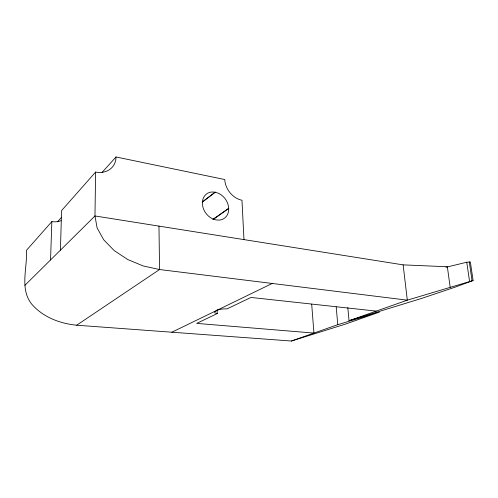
<?xml version="1.0" encoding="UTF-8"?>
<svg xmlns="http://www.w3.org/2000/svg" width="498" height="498" viewBox="0 0 498 498"><rect width="100%" height="100%" fill="white"/><g stroke="black" fill="none" stroke-linecap="round" stroke-linejoin="round"><path stroke-width="0.75" d="M243.97 239.606L241.978 200.252A18.88 14.535 54.2 0 1 224.754 179.535L116.015 156.976A21.987 17.81 38.9 0 1 95.61 172.065L94.969 215.958L97.104 227.91L103.684 239.762L114.198 250.587L127.768 259.545L143.293 265.994L159.553 269.53L407.314 300.163L473.1 280.53L470.361 261.998L466.757 262.222L445.903 267.302M60.414 250.17L61.584 210.579L95.61 172.065M50.553 259.937L51.842 221.604A18.893 16.16 33 0 0 60.974 220.695M291.392 341.024L337.769 324.677L379.408 312.103L345.282 324.161L291.392 341.024L76.686 325.206C59.748 323.569 42.672 317.058 31.449 303.805C19.565 288.398 27.49 267.961 26.444 250.345L51.842 221.604M228.725 208.5L228.451 211.874A15.096 12.058 53.7 0 1 219.637 220.085L216.12 219.942L212.771 218.908A15.096 12.058 53.7 0 1 202.935 207.268L202.375 203.67L202.692 200.003A15.096 12.058 53.7 0 1 211.768 191.985L215.043 192.172L218.56 193.305A15.096 12.058 53.7 0 1 228.134 204.746L228.725 208.5L213.026 219.568M57.457 221.815L61.559 217.271M102.109 172.37L116.015 156.976M24.9 285.335L94.969 215.958L403.125 264.868L447.347 266.747L450.167 287.246M202.213 202.001L215.043 192.172M202.437 202.045L215.273 192.216M213.02 219.338L228.713 208.264M76.686 325.206L159.553 269.53L158.968 226.117M171.866 332.222L272.213 283.455M217.122 309.737L217.265 313.547L196.666 323.395L313.939 333.075L311.686 304.154M473.1 280.53L454.923 287.221L421.408 298.483L349.03 320.706L347.816 307.639M349.03 320.706L407.314 300.163L403.125 264.868M376.245 311.113L250.967 297.443L227.076 308.86C222.855 308.816 217.894 309.009 214.582 311.922L214.98 312.968L217.265 313.547M469.272 261.792L472.06 280.698M466.757 262.222L469.564 281.395M336.2 306.893L337.769 324.677"/></g></svg>
